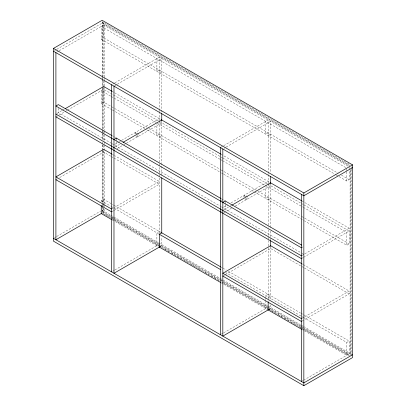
<?xml version="1.0" encoding="UTF-8"?>
<svg xmlns="http://www.w3.org/2000/svg" width="406" height="406" viewBox="0 0 406 406"><rect width="100%" height="100%" fill="white"/><g stroke="black" fill="none" stroke-linecap="round" stroke-linejoin="round"><path stroke-width="0.3" stroke-dasharray="2.03 1.52" d="M102.292 77.008L102.292 22.629L103.2 22.107L350.388 164.821M54.566 50.588L56.206 49.639M56.754 49.324L102.155 23.112L349.236 165.76M56.997 51.993L58.642 51.044M59.185 50.73L104.591 24.517L104.591 77.165M345.658 167.551L101.251 26.446L101.251 39.291L103.682 37.89L338.208 173.286M56.881 113.497L61.945 110.574M62.494 110.254L64.691 108.986M55.906 116.872L64.691 111.797M65.239 111.477L66.888 110.528M67.437 110.214L103.682 89.284L222.321 157.777M112.635 84.118L114.289 83.159M114.822 82.854L159.325 57.16L159.325 108.874M114.522 85.839L116.725 84.565M117.258 84.26L161.755 58.566L161.755 112.782M110.589 96.08L101.251 90.69L101.251 103.54L103.682 102.134L114.122 108.158M159.325 70.01L156.889 71.415L156.889 58.566M159.325 72.821L161.755 71.415M114.522 144.46L118.897 141.938M119.445 141.618L121.084 140.674M121.633 140.359L159.325 118.598M55.906 179.711L57.55 178.762M59.748 177.493L103.682 152.128L110.777 156.219M112.624 148.368L114.243 147.434M114.786 147.124L121.333 143.343M117.217 148.525L123.16 145.099M123.703 144.785L125.86 143.536M126.403 143.227L161.755 122.815M159.325 134.259L156.889 135.66L156.889 124.038M159.325 137.066L161.755 135.66M101.251 201.934L101.251 200.711L103.682 199.305L113.02 204.7M54.566 237.703L56.206 236.759M56.754 236.439L100.515 211.176M101.739 213.282L104.591 211.633L104.591 207.826M112.092 208.704L113.193 208.07M113.741 207.755L159.325 181.436L114.593 155.615M220.935 147.271L223.133 146.003M223.665 145.693L268.168 120.003L268.168 174.22M111.543 211.836L113.193 210.881M113.741 210.567L159.325 184.248L113.502 157.797M223.914 148.363L225.569 147.408M226.101 147.099L270.599 121.404L270.599 172.783M268.168 132.848L265.732 134.254L265.732 121.404M268.168 135.66L270.599 134.254M159.325 231.43L156.889 232.836L156.889 245.686M221.361 200.432L222.336 199.869M112.635 271.233L114.289 270.279M114.822 269.97L158.223 244.914M223.914 206.984L227.741 204.776M231.024 202.883L268.168 181.436M160.111 246.635L161.755 245.686L161.755 236.805M221.468 211.211L223.087 210.272M223.63 209.963L229.629 206.497M230.177 206.182L231.273 205.548M223.904 212.617L226.061 211.369M226.604 211.054L231.466 208.248M235.247 206.065L270.599 185.654M268.168 197.098L265.732 198.504L265.732 186.877M268.168 199.909L270.599 198.504M339.066 176.595L346.76 181.035L349.19 179.63L349.19 170.449M222.823 276.08L224.467 275.131M225.02 274.811L270.599 248.492L303.891 267.716M301.897 247.487L302.871 246.929M301.897 255.521L304.155 254.217M304.708 253.897L349.19 228.218L349.19 243.874L346.76 245.28L304.464 220.864M301.409 258.612L303.059 257.663M303.607 257.343L349.19 231.029L303.348 204.558M268.168 294.269L265.732 295.675L265.732 296.898M268.168 297.08L270.599 295.675M221.478 334.072L223.133 333.118M223.665 332.813L267.62 307.438M268.955 309.479L270.599 308.524L270.599 304.718M301.962 318.324L304.155 317.056M304.708 316.741L349.19 291.056L349.19 293.868L304.708 319.552M301.962 321.136L304.155 319.867M303.368 317.406L346.76 342.456L349.19 341.05L349.19 353.9L304.703 328.215M301.409 381.483L303.054 380.539M303.602 380.219L350.094 353.377L350.094 168.794M102.292 22.629L349.485 165.343M348.094 166.145L103.682 25.04L103.682 37.89M341.502 175.189L349.19 179.63M101.251 39.291L335.772 174.692M336.32 175.011L338.518 176.28M111.924 91.228L114.122 92.497M114.593 92.771L160.806 119.45M220.996 154.204L269.554 182.238M301.709 200.803L349.19 228.218M222.64 157.964L267.356 183.781M267.904 184.096L303.054 204.391M111.137 96.4L156.173 122.399M156.721 122.719L219.885 159.182M220.433 159.502L222.082 160.451M222.63 160.766L264.92 185.187M265.468 185.501L302.82 207.065M303.368 207.38L346.76 232.43L346.76 245.28M114.67 108.478L148.723 128.134M149.271 128.453L220.671 169.678M221.219 169.992L223.417 171.261M223.965 171.576L257.47 190.921M258.018 191.236L301.409 216.286M301.957 216.606L304.155 217.875M304.703 218.189L349.19 243.874M101.251 103.54L111.686 109.564M112.234 109.884L146.287 129.539M146.835 129.859L220.981 172.667M221.534 172.981L223.178 173.935M223.731 174.25L303.916 220.549M137.451 134.036L135.015 132.63L135.015 133.757M246.295 196.874L243.859 195.469L243.859 197.159M136.822 135.523L138.284 136.365L138.284 133.554L135.853 132.148L135.853 133.833M245.671 198.361L247.127 199.204L247.127 196.392L244.696 194.987L244.696 196.677M135.99 136.005L137.451 136.847L137.451 135.162M244.833 198.844L246.295 199.686L246.295 198.001M112.163 135.7L113.264 136.335M113.812 136.649L115.461 137.604M221.463 198.803L224.208 200.386M111.614 143.414L58.337 112.655L58.337 107.093M112.163 143.729L220.91 206.517M221.463 206.832L301.648 253.126M302.196 253.445L303.845 254.395M112.411 154.356L114.05 155.3M301.709 263.646L302.8 264.276M303.348 264.59L349.19 291.056M111.32 156.533L112.959 157.477M304.439 268.031L349.19 293.868M113.568 205.015L161.755 232.836M221.219 267.163L222.321 267.798M222.869 268.117L226.162 270.02M228.36 271.289L300.308 312.828M300.861 313.143L303.054 314.411M303.607 314.731L349.19 341.05M101.251 200.711L110.589 206.101M111.137 206.421L158.37 233.689M225.376 272.375L302.82 317.086M102.155 210.227L110.391 214.982M110.939 215.302L113.137 216.571M113.685 216.885L158.157 242.565M158.71 242.879L219.656 278.069M220.204 278.384L222.402 279.653M222.95 279.967L267.422 305.647M267.975 305.962L300.369 324.668M300.917 324.983L303.115 326.251M303.663 326.566L351.555 354.22M114.122 218.179L103.682 212.155L103.682 208.486M114.67 218.499L220.671 279.698M221.219 280.013L223.417 281.282M223.965 281.602L268.452 307.286M269.005 307.601L301.409 326.312M301.957 326.627L304.155 327.896M113.086 218.144L103.2 212.439L103.2 208.009M113.634 218.464L158.127 244.153M158.68 244.468L219.651 279.673M220.199 279.988L222.397 281.257M222.95 281.576L267.442 307.261M267.99 307.581L300.399 326.292M300.947 326.607L350.388 355.154M110.533 217.717L102.292 212.957L102.292 207.268M111.082 218.032L113.279 219.301M113.827 219.621L158.325 245.31M158.873 245.625L219.296 280.51M222.595 282.414L302.79 328.718M303.343 329.033L348.937 355.357M103.804 213.992L108.742 216.845M112.036 218.748L114.233 220.011M114.781 220.331L159.259 246.006M159.807 246.325L162.004 247.594M164.202 248.863L169.14 251.715M171.337 252.984L175.179 255.201M177.376 256.47L182.319 259.322M184.517 260.591L188.359 262.809M190.556 264.078L195.494 266.93M197.692 268.199L201.533 270.416M204.832 272.319L208.674 274.537M210.871 275.806L215.809 278.658M218.007 279.927L219.108 280.561M221.3 281.83L223.498 283.099M224.046 283.413L268.523 309.093M269.071 309.408L270.721 310.362M271.269 310.676L275.659 313.214M277.856 314.483L283.895 317.969M284.444 318.284L288.839 320.821M291.036 322.09L295.974 324.942M298.72 326.525L301.465 328.109M302.013 328.429L304.211 329.697M304.759 330.012L350.332 356.326M112.234 219.905L158.37 246.538M221.534 283.007L223.178 283.956M223.731 284.276L267.118 309.326M301.719 329.302L303.916 330.57M304.464 330.885L346.76 355.306L346.76 342.456M351.484 166.719L351.484 168.617M351.484 169.251L351.484 355.788M350.581 169.769L350.581 355.042M349.19 167.394L349.19 169.84M346.76 168.8L346.76 171.246M346.76 171.855L346.76 181.035M270.599 182.842L270.599 227.527M270.599 231.141L270.599 240.149M270.599 247L270.599 299.643M268.168 174.55L268.168 183.431M268.168 184.065L268.168 227.198M268.168 229.735L268.168 301.409M265.732 297.512L265.732 299.958M265.732 300.572L265.732 308.524M225.254 202.229L225.254 204.081M225.254 204.7L225.254 209.024M161.755 120.003L161.755 176.544M159.325 109.173L159.325 111.381M159.325 111.711L159.325 120.846M159.325 121.227L159.325 233.496M116.41 138.771L116.41 141.242M116.41 141.856L116.41 146.18M104.591 77.8L104.591 79.698M104.591 80.332L104.591 86.042M104.591 86.676L104.591 130.443M104.591 131.077L104.591 144.399M104.591 145.033L104.591 204.025M104.591 204.66L104.591 207.192M103.682 86.473L103.682 102.134M103.682 151.002L103.682 152.128M103.682 199.305L103.682 204.812M103.2 22.107L103.2 75.856M103.2 80.916L103.2 87.234M103.2 87.869L103.2 130.869M103.2 131.498L103.2 134.031M103.2 134.66L103.2 140.354M103.2 145.409L103.2 149.839M103.2 150.469L103.2 204.218M103.2 204.847L103.2 207.38M102.292 77.642L102.292 79.54M102.292 80.17L102.292 87.757M102.292 88.391L102.292 130.123M102.292 130.757L102.292 133.285M102.292 133.919L102.292 139.608M102.292 142.141L102.292 144.034M102.292 144.668L102.292 150.357M102.292 150.991L102.292 204.106M102.292 204.741L102.292 206.634M102.155 21.427L102.155 75.76M102.155 76.394L102.155 78.297M102.155 78.931L102.155 86.539M102.155 87.173L102.155 129.037M102.155 129.671L102.155 132.209M102.155 132.843L102.155 139.821M102.155 144.896L102.155 149.337M102.155 149.971L102.155 205.791M102.155 206.426L102.155 213.038"/><path stroke-width="0.61" d="M53.47 48.405L102.155 20.3L352.53 164.851L352.53 357.595L303.845 385.7L53.47 241.149L53.47 48.405L303.845 192.962L352.53 164.851M65.239 108.671L103.682 86.473L111.924 91.228M113.979 139.557L116.41 138.152M122.972 142.394L161.755 120.003M101.855 213.211L55.906 239.743L55.906 52.623M161.755 232.836L159.325 234.242L159.325 247.092M222.823 202.396L225.254 200.99M159.563 246.955L113.979 273.268L113.979 86.153M231.816 205.233L270.599 182.842M352.53 167.663L303.845 195.773L53.47 51.217M268.407 309.793L222.823 336.112L222.823 148.992M352.53 354.783L303.845 382.888L53.47 238.337M161.355 119.77L220.671 154.016M270.102 182.553L301.709 200.803M111.614 135.381L58.337 104.621L55.906 106.027L301.409 247.772M116.009 137.918L220.91 198.483M224.757 200.701L301.648 245.097M55.906 114.061L301.409 255.8M55.906 116.872L301.409 258.612M111.868 154.041L103.682 149.317L55.906 176.899L111.543 209.024M301.709 263.646L270.599 245.686L222.823 273.268L301.409 318.644M161.355 232.602L220.671 266.849M158.919 234.008L220.433 269.523M55.906 179.711L111.543 211.836M222.823 276.08L301.409 321.456M111.686 219.585L101.251 213.561L101.251 205.609M158.919 246.858L220.433 282.373M267.666 309.641L301.719 329.302M303.845 192.962L303.845 385.7M301.409 194.367L301.409 381.483M270.599 176.25L270.599 183.568M270.599 240.656L270.599 246.457M268.168 301.978L268.168 309.93M220.387 147.586L220.387 334.706M161.755 113.411L161.755 120.308M161.755 177.813L161.755 232.998M111.543 84.747L111.543 271.863"/></g></svg>
